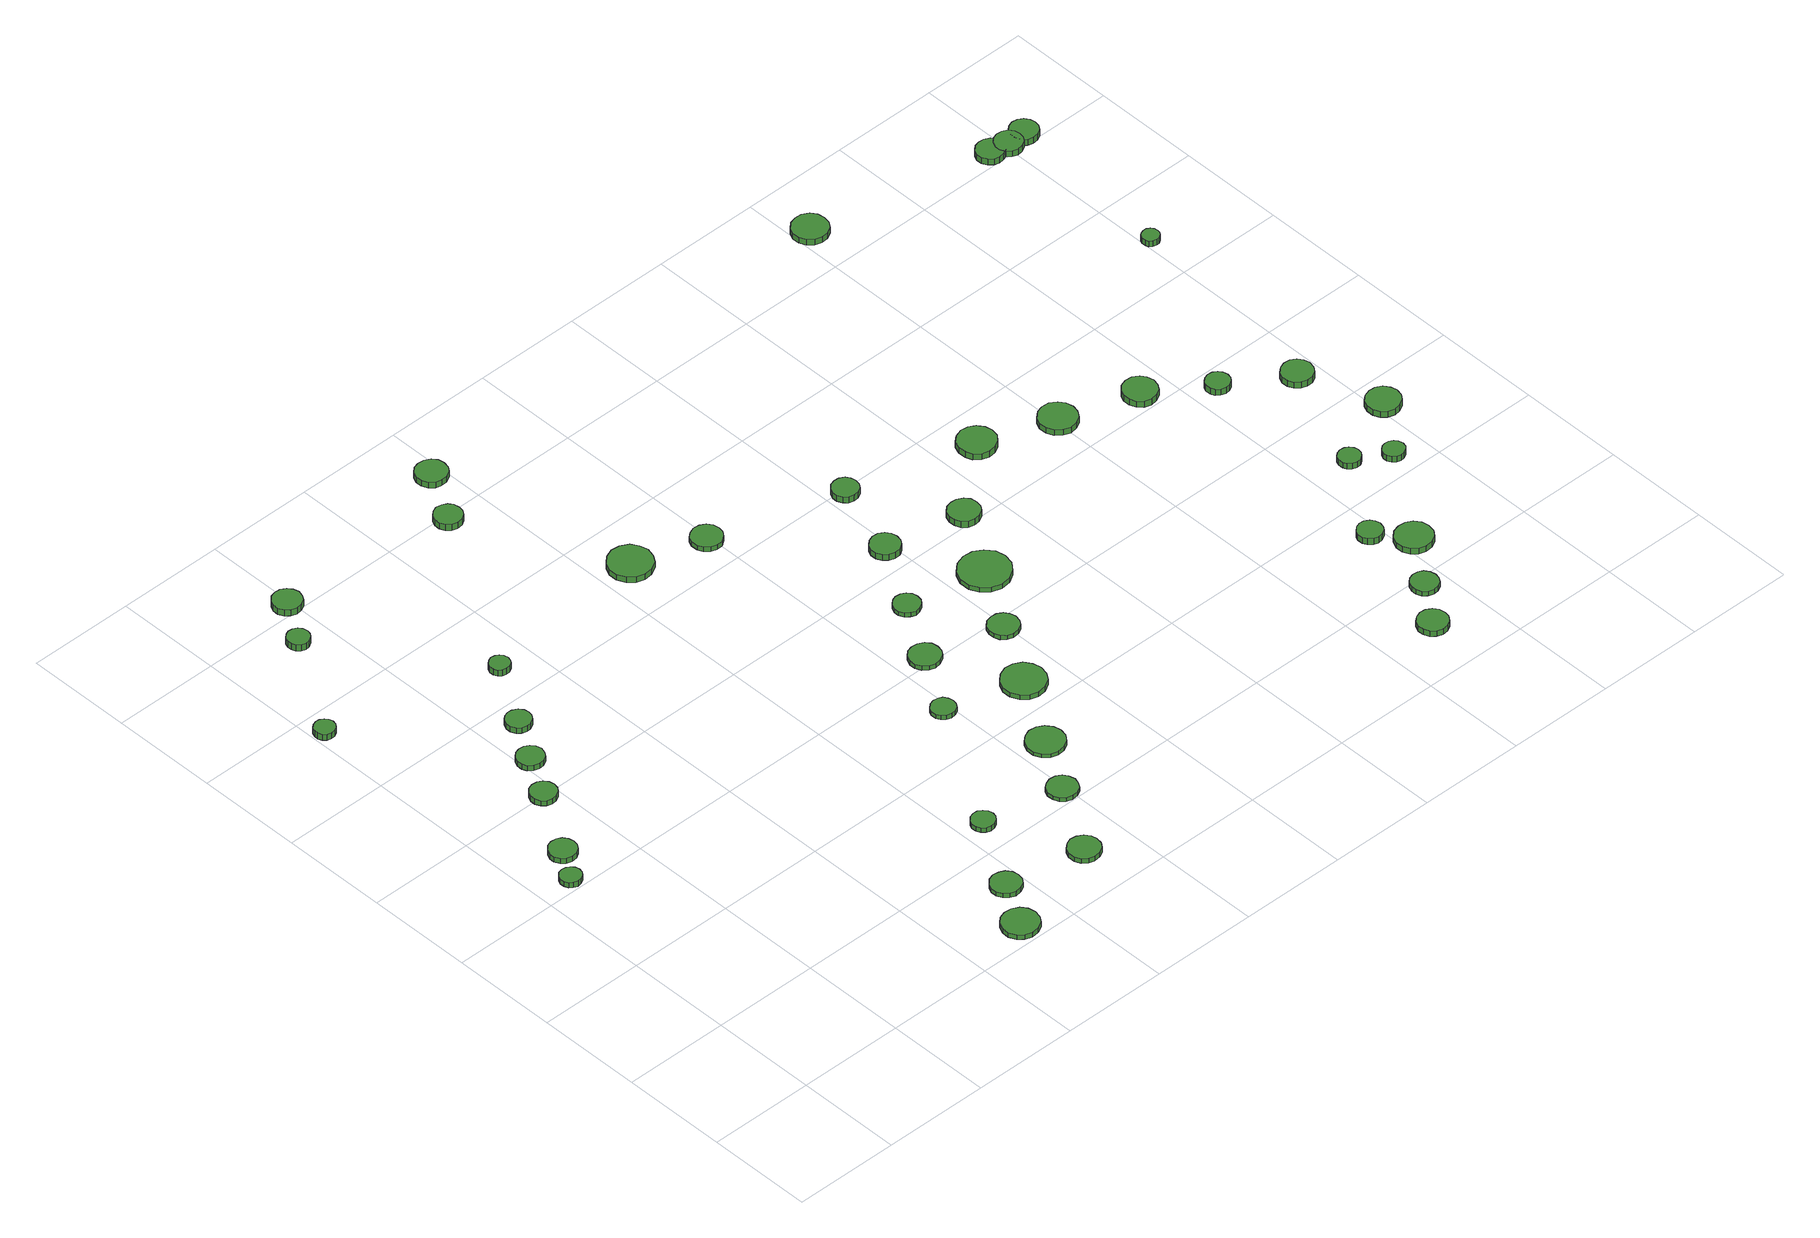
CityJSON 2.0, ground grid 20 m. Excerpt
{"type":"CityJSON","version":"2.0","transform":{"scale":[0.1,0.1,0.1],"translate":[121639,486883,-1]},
"CityObjects":{
"tree1":{"type":"SolitaryVegetationObject","attributes":{"function":"something"},"geometry":[{"type":"MultiSurface","lod":"1","boundaries":[[[0,1,2,3,4,5,6,7,8,9,10,11,12,13,14]],[[15,16,17,18,19,20,21,22,23,24,25,26,27,28,29]],[[0,29,28,1]],[[1,28,27,2]],[[2,27,26,3]],[[3,26,25,4]],[[4,25,24,5]],[[5,24,23,6]],[[6,23,22,7]],[[7,22,21,8]],[[8,21,20,9]],[[9,20,19,10]],[[10,19,18,11]],[[11,18,17,12]],[[12,17,16,13]],[[13,16,15,14]],[[14,15,29,0]]]}]},
"tree2":{"type":"SolitaryVegetationObject","attributes":{"function":"something"},"geometry":[{"type":"MultiSurface","lod":"1","boundaries":[[[30,31,32,33,34,35,36,37,38,39,40,41,42,43,44]],[[45,46,47,48,49,50,51,52,53,54,55,56,57,58,59]],[[30,59,58,31]],[[31,58,57,32]],[[32,57,56,33]],[[33,56,55,34]],[[34,55,54,35]],[[35,54,53,36]],[[36,53,52,37]],[[37,52,51,38]],[[38,51,50,39]],[[39,50,49,40]],[[40,49,48,41]],[[41,48,47,42]],[[42,47,46,43]],[[43,46,45,44]],[[44,45,59,30]]]}]},
"tree3":{"type":"SolitaryVegetationObject","attributes":{"function":"something"},"geometry":[{"type":"MultiSurface","lod":"1","boundaries":[[[60,61,62,63,64,65,66,67,68,69,70,71,72,73,74]],[[75,76,77,78,79,80,81,82,83,84,85,86,87,88,89]],[[60,89,88,61]],[[61,88,87,62]],[[62,87,86,63]],[[63,86,85,64]],[[64,85,84,65]],[[65,84,83,66]],[[66,83,82,67]],[[67,82,81,68]],[[68,81,80,69]],[[69,80,79,70]],[[70,79,78,71]],[[71,78,77,72]],[[72,77,76,73]],[[73,76,75,74]],[[74,75,89,60]]]}]},
"tree4":{"type":"SolitaryVegetationObject","attributes":{"function":"something"},"geometry":[{"type":"MultiSurface","lod":"1","boundaries":[[[90,91,92,93,94,95,96,97,98,99,100,101,102,103,104]],[[105,106,107,108,109,110,111,112,113,114,115,116,117,118,119]],[[90,119,118,91]],[[91,118,117,92]],[[92,117,116,93]],[[93,116,115,94]],[[94,115,114,95]],[[95,114,113,96]],[[96,113,112,97]],[[97,112,111,98]],[[98,111,110,99]],[[99,110,109,100]],[[100,109,108,101]],[[101,108,107,102]],[[102,107,106,103]],[[103,106,105,104]],[[104,105,119,90]]]}]},
"tree5":{"type":"SolitaryVegetationObject","attributes":{"function":"something"},"geometry":[{"type":"MultiSurface","lod":"1","boundaries":[[[120,121,122,123,124,125,126,127,128,129,130,131,132,133,134]],[[135,136,137,138,139,140,141,142,143,144,145,146,147,148,149]],[[120,149,148,121]],[[121,148,147,122]],[[122,147,146,123]],[[123,146,145,124]],[[124,145,144,125]],[[125,144,143,126]],[[126,143,142,127]],[[127,142,141,128]],[[128,141,140,129]],[[129,140,139,130]],[[130,139,138,131]],[[131,138,137,132]],[[132,137,136,133]],[[133,136,135,134]],[[134,135,149,120]]]}]},
"tree6":{"type":"SolitaryVegetationObject","attributes":{"function":"something"},"geometry":[{"type":"MultiSurface","lod":"1","boundaries":[[[150,151,152,153,154,155,156,157,158,159,160,161,162,163,164]],[[165,166,167,168,169,170,171,172,173,174,175,176,177,178,179]],[[150,179,178,151]],[[151,178,177,152]],[[152,177,176,153]],[[153,176,175,154]],[[154,175,174,155]],[[155,174,173,156]],[[156,173,172,157]],[[157,172,171,158]],[[158,171,170,159]],[[159,170,169,160]],[[160,169,168,161]],[[161,168,167,162]],[[162,167,166,163]],[[163,166,165,164]],[[164,165,179,150]]]}]},
"tree7":{"type":"SolitaryVegetationObject","attributes":{"function":"something"},"geometry":[{"type":"MultiSurface","lod":"1","boundaries":[[[180,181,182,183,184,185,186,187,188,189,190,191,192,193,194]],[[195,196,197,198,199,200,201,202,203,204,205,206,207,208,209]],[[180,209,208,181]],[[181,208,207,182]],[[182,207,206,183]],[[183,206,205,184]],[[184,205,204,185]],[[185,204,203,186]],[[186,203,202,187]],[[187,202,201,188]],[[188,201,200,189]],[[189,200,199,190]],[[190,199,198,191]],[[191,198,197,192]],[[192,197,196,193]],[[193,196,195,194]],[[194,195,209,180]]]}]},
"tree8":{"type":"SolitaryVegetationObject","attributes":{"function":"something"},"geometry":[{"type":"MultiSurface","lod":"1","boundaries":[[[210,211,212,213,214,215,216,217,218,219,220,221,222,223,224]],[[225,226,227,228,229,230,231,232,233,234,235,236,237,238,239]],[[210,239,238,211]],[[211,238,237,212]],[[212,237,236,213]],[[213,236,235,214]],[[214,235,234,215]],[[215,234,233,216]],[[216,233,232,217]],[[217,232,231,218]],[[218,231,230,219]],[[219,230,229,220]],[[220,229,228,221]],[[221,228,227,222]],[[222,227,226,223]],[[223,226,225,224]],[[224,225,239,210]]]}]},
"tree9":{"type":"SolitaryVegetationObject","attributes":{"function":"something"},"geometry":[{"type":"MultiSurface","lod":"1","boundaries":[[[240,241,242,243,244,245,246,247,248,249,250,251,252,253,254]],[[255,256,257,258,259,260,261,262,263,264,265,266,267,268,269]],[[240,269,268,241]],[[241,268,267,242]],[[242,267,266,243]],[[243,266,265,244]],[[244,265,264,245]],[[245,264,263,246]],[[246,263,262,247]],[[247,262,261,248]],[[248,261,260,249]],[[249,260,259,250]],[[250,259,258,251]],[[251,258,257,252]],[[252,257,256,253]],[[253,256,255,254]],[[254,255,269,240]]]}]},
"tree10":{"type":"SolitaryVegetationObject","attributes":{"function":"something"},"geometry":[{"type":"MultiSurface","lod":"1","boundaries":[[[270,271,272,273,274,275,276,277,278,279,280,281,282,283,284]],[[285,286,287,288,289,290,291,292,293,294,295,296,297,298,299]],[[270,299,298,271]],[[271,298,297,272]],[[272,297,296,273]],[[273,296,295,274]],[[274,295,294,275]],[[275,294,293,276]],[[276,293,292,277]],[[277,292,291,278]],[[278,291,290,279]],[[279,290,289,280]],[[280,289,288,281]],[[281,288,287,282]],[[282,287,286,283]],[[283,286,285,284]],[[284,285,299,270]]]}]},
"tree11":{"type":"SolitaryVegetationObject","attributes":{"function":"something"},"geometry":[{"type":"MultiSurface","lod":"1","boundaries":[[[300,301,302,303,304,305,306,307,308,309,310,311,312,313,314]],[[315,316,317,318,319,320,321,322,323,324,325,326,327,328,329]],[[300,329,328,301]],[[301,328,327,302]],[[302,327,326,303]],[[303,326,325,304]],[[304,325,324,305]],[[305,324,323,306]],[[306,323,322,307]],[[307,322,321,308]],[[308,321,320,309]],[[309,320,319,310]],[[310,319,318,311]],[[311,318,317,312]],[[312,317,316,313]],[[313,316,315,314]],[[314,315,329,300]]]}]},
"tree12":{"type":"SolitaryVegetationObject","attributes":{"function":"something"},"geometry":[{"type":"MultiSurface","lod":"1","boundaries":[[[330,331,332,333,334,335,336,337,338,339,340,341,342,343,344]],[[345,346,347,348,349,350,351,352,353,354,355,356,357,358,359]],[[330,359,358,331]],[[331,358,357,332]],[[332,357,356,333]],[[333,356,355,334]],[[334,355,354,335]],[[335,354,353,336]],[[336,353,352,337]],[[337,352,351,338]],[[338,351,350,339]],[[339,350,349,340]],[[340,349,348,341]],[[341,348,347,342]],[[342,347,346,343]],[[343,346,345,344]],[[344,345,359,330]]]}]},
"tree13":{"type":"SolitaryVegetationObject","attributes":{"function":"something"},"geometry":[{"type":"MultiSurface","lod":"1","boundaries":[[[360,361,362,363,364,365,366,367,368,369,370,371,372,373,374]],[[375,376,377,378,379,380,381,382,383,384,385,386,387,388,389]],[[360,389,388,361]],[[361,388,387,362]],[[362,387,386,363]],[[363,386,385,364]],[[364,385,384,365]],[[365,384,383,366]],[[366,383,382,367]],[[367,382,381,368]],[[368,381,380,369]],[[369,380,379,370]],[[370,379,378,371]],[[371,378,377,372]],[[372,377,376,373]],[[373,376,375,374]],[[374,375,389,360]]]}]},
"tree14":{"type":"SolitaryVegetationObject","attributes":{"function":"something"},"geometry":[{"type":"MultiSurface","lod":"1","boundaries":[[[390,391,392,393,394,395,396,397,398,399,400,401,402,403,404]],[[405,406,407,408,409,410,411,412,413,414,415,416,417,418,419]],[[390,419,418,391]],[[391,418,417,392]],[[392,417,416,393]],[[393,416,415,394]],[[394,415,414,395]],[[395,414,413,396]],[[396,413,412,397]],[[397,412,411,398]],[[398,411,410,399]],[[399,410,409,400]],[[400,409,408,401]],[[401,408,407,402]],[[402,407,406,403]],[[403,406,405,404]],[[404,405,419,390]]]}]},
"tree15":{"type":"SolitaryVegetationObject","attributes":{"function":"something"},"geometry":[{"type":"MultiSurface","lod":"1","boundaries":[[[420,421,422,423,424,425,426,427,428,429,430,431,432,433,434]],[[435,436,437,438,439,440,441,442,443,444,445,446,447,448,449]],[[420,449,448,421]],[[421,448,447,422]],[[422,447,446,423]],[[423,446,445,424]],[[424,445,444,425]],[[425,444,443,426]],[[426,443,442,427]],[[427,442,441,428]],[[428,441,440,429]],[[429,440,439,430]],[[430,439,438,431]],[[431,438,437,432]],[[432,437,436,433]],[[433,436,435,434]],[[434,435,449,420]]]}]},
"tree16":{"type":"SolitaryVegetationObject","attributes":{"function":"something"},"geometry":[{"type":"MultiSurface","lod":"1","boundaries":[[[450,451,452,453,454,455,456,457,458,459,460,461,462,463,464]],[[465,466,467,468,469,470,471,472,473,474,475,476,477,478,479]],[[450,479,478,451]],[[451,478,477,452]],[[452,477,476,453]],[[453,476,475,454]],[[454,475,474,455]],[[455,474,473,456]],[[456,473,472,457]],[[457,472,471,458]],[[458,471,470,459]],[[459,470,469,460]],[[460,469,468,461]],[[461,468,467,462]],[[462,467,466,463]],[[463,466,465,464]],[[464,465,479,450]]]}]},
"tree17":{"type":"SolitaryVegetationObject","attributes":{"function":"something"},"geometry":[{"type":"MultiSurface","lod":"1","boundaries":[[[480,481,482,483,484,485,486,487,488,489,490,491,492,493,494]],[[495,496,497,498,499,500,501,502,503,504,505,506,507,508,509]],[[480,509,508,481]],[[481,508,507,482]],[[482,507,506,483]],[[483,506,505,484]],[[484,505,504,485]],[[485,504,503,486]],[[486,503,502,487]],[[487,502,501,488]],[[488,501,500,489]],[[489,500,499,490]],[[490,499,498,491]],[[491,498,497,492]],[[492,497,496,493]],[[493,496,495,494]],[[494,495,509,480]]]}]},
"tree18":{"type":"SolitaryVegetationObject","attributes":{"function":"something"},"geometry":[{"type":"MultiSurface","lod":"1","boundaries":[[[510,511,512,513,514,515,516,517,518,519,520,521,522,523,524]],[[525,526,527,528,529,530,531,532,533,534,535,536,537,538,539]],[[510,539,538,511]],[[511,538,537,512]],[[512,537,536,513]],[[513,536,535,514]],[[514,535,534,515]],[[515,534,533,516]],[[516,533,532,517]],[[517,532,531,518]],[[518,531,530,519]],[[519,530,529,520]],[[520,529,528,521]],[[521,528,527,522]],[[522,527,526,523]],[[523,526,525,524]],[[524,525,539,510]]]}]},
"tree19":{"type":"SolitaryVegetationObject","attributes":{"function":"something"},"geometry":[{"type":"MultiSurface","lod":"1","boundaries":[[[540,541,542,543,544,545,546,547,548,549,550,551,552,553,554]],[[555,556,557,558,559,560,561,562,563,564,565,566,567,568,569]],[[540,569,568,541]],[[541,568,567,542]],[[542,567,566,543]],[[543,566,565,544]],[[544,565,564,545]],[[545,564,563,546]],[[546,563,562,547]],[[547,562,561,548]],[[548,561,560,549]],[[549,560,559,550]],[[550,559,558,551]],[[551,558,557,552]],[[552,557,556,553]],[[553,556,555,554]],[[554,555,569,540]]]}]},
"tree20":{"type":"SolitaryVegetationObject","attributes":{"function":"something"},"geometry":[{"type":"MultiSurface","lod":"1","boundaries":[[[570,571,572,573,574,575,576,577,578,579,580,581,582,583,584]],[[585,586,587,588,589,590,591,592,593,594,595,596,597,598,599]],[[570,599,598,571]],[[571,598,597,572]],[[572,597,596,573]],[[573,596,595,574]],[[574,595,594,575]],[[575,594,593,576]],[[576,593,592,577]],[[577,592,591,578]],[[578,591,590,579]],[[579,590,589,580]],[[580,589,588,581]],[[581,588,587,582]],[[582,587,586,583]],[[583,586,585,584]],[[584,585,599,570]]]}]},
"tree21":{"type":"SolitaryVegetationObject","attributes":{"function":"something"},"geometry":[{"type":"MultiSurface","lod":"1","boundaries":[[[600,601,602,603,604,605,606,607,608,609,610,611,612,613,614]],[[615,616,617,618,619,620,621,622,623,624,625,626,627,628,629]],[[600,629,628,601]],[[601,628,627,602]],[[602,627,626,603]],[[603,626,625,604]],[[604,625,624,605]],[[605,624,623,606]],[[606,623,622,607]],[[607,622,621,608]],[[608,621,620,609]],[[609,620,619,610]],[[610,619,618,611]],[[611,618,617,612]],[[612,617,616,613]],[[613,616,615,614]],[[614,615,629,600]]]}]},
"tree22":{"type":"SolitaryVegetationObject","attributes":{"function":"something"},"geometry":[{"type":"MultiSurface","lod":"1","boundaries":[[[630,631,632,633,634,635,636,637,638,639,640,641,642,643,644]],[[645,646,647,648,649,650,651,652,653,654,655,656,657,658,659]],[[630,659,658,631]],[[631,658,657,632]],[[632,657,656,633]],[[633,656,655,634]],[[634,655,654,635]],[[635,654,653,636]],[[636,653,652,637]],[[637,652,651,638]],[[638,651,650,639]],[[639,650,649,640]],[[640,649,648,641]],[[641,648,647,642]],[[642,647,646,643]],[[643,646,645,644]],[[644,645,659,630]]]}]},
"tree23":{"type":"SolitaryVegetationObject","attributes":{"function":"something"},"geometry":[{"type":"MultiSurface","lod":"1","boundaries":[[[660,661,662,663,664,665,666,667,668,669,670,671,672,673,674]],[[675,676,677,678,679,680,681,682,683,684,685,686,687,688,689]],[[660,689,688,661]],[[661,688,687,662]],[[662,687,686,663]],[[663,686,685,664]],[[664,685,684,665]],[[665,684,683,666]],[[666,683,682,667]],[[667,682,681,668]],[[668,681,680,669]],[[669,680,679,670]],[[670,679,678,671]],[[671,678,677,672]],[[672,677,676,673]],[[673,676,675,674]],[[674,675,689,660]]]}]},
"tree24":{"type":"SolitaryVegetationObject","attributes":{"function":"something"},"geometry":[{"type":"MultiSurface","lod":"1","boundaries":[[[690,691,692,693,694,695,696,697,698,699,700,701,702,703,704]],[[705,706,707,708,709,710,711,712,713,714,715,716,717,718,719]],[[690,719,718,691]],[[691,718,717,692]],[[692,717,716,693]],[[693,716,715,694]],[[694,715,714,695]],[[695,714,713,696]],[[696,713,712,697]],[[697,712,711,698]],[[698,711,710,699]],[[699,710,709,700]],[[700,709,708,701]],[[701,708,707,702]],[[702,707,706,703]],[[703,706,705,704]],[[704,705,719,690]]]}]},
"tree25":{"type":"SolitaryVegetationObject","attributes":{"function":"something"},"geometry":[{"type":"MultiSurface","lod":"1","boundaries":[[[720,721,722,723,724,725,726,727,728,729,730,731,732,733,734]],[[735,736,737,738,739,740,741,742,743,744,745,746,747,748,749]],[[720,749,748,721]],[[721,748,747,722]],[[722,747,746,723]],[[723,746,745,724]],[[724,745,744,725]],[[725,744,743,726]],[[726,743,742,727]],[[727,742,741,728]],[[728,741,740,729]],[[729,740,739,730]],[[730,739,738,731]],[[731,738,737,732]],[[732,737,736,733]],[[733,736,735,734]],[[734,735,749,720]]]}]},
"tree26":{"type":"SolitaryVegetationObject","attributes":{"function":"something"},"geometry":[{"type":"MultiSurface","lod":"1","boundaries":[[[750,751,752,753,754,755,756,757,758,759,760,761,762,763,764]],[[765,766,767,768,769,770,771,772,773,774,775,776,777,778,779]],[[750,779,778,751]],[[751,778,777,752]],[[752,777,776,753]],[[753,776,775,754]],[[754,775,774,755]],[[755,774,773,756]],[[756,773,772,757]],[[757,772,771,758]],[[758,771,770,759]],[[759,770,769,760]],[[760,769,768,761]],[[761,768,767,762]],[[762,767,766,763]],[[763,766,765,764]],[[764,765,779,750]]]}]},
"tree27":{"type":"SolitaryVegetationObject","attributes":{"function":"something"},"geometry":[{"type":"MultiSurface","lod":"1","boundaries":[[[780,781,782,783,784,785,786,787,788,789,790,791,792,793,794]],[[795,796,797,798,799,800,801,802,803,804,805,806,807,808,809]],[[780,809,808,781]],[[781,808,807,782]],[[782,807,806,783]],[[783,806,805,784]],[[784,805,804,785]],[[785,804,803,786]],[[786,803,802,787]],[[787,802,801,788]],[[788,801,800,789]],[[789,800,799,790]],[[790,799,798,791]],[[791,798,797,792]],[[792,797,796,793]],[[793,796,795,794]],[[794,795,809,780]]]}]},
"tree28":{"type":"SolitaryVegetationObject","attributes":{"function":"something"},"geometry":[{"type":"MultiSurface","lod":"1","boundaries":[[[810,811,812,813,814,815,816,817,818,819,820,821,822,823,824]],[[825,826,827,828,829,830,831,832,833,834,835,836,837,838,839]],[[810,839,838,811]],[[811,838,837,812]],[[812,837,836,813]],[[813,836,835,814]],[[814,835,834,815]],[[815,834,833,816]],[[816,833,832,817]],[[817,832,831,818]],[[818,831,830,819]],[[819,830,829,820]],[[820,829,828,821]],[[821,828,827,822]],[[822,827,826,823]],[[823,826,825,824]],[[824,825,839,810]]]}]},
"tree29":{"type":"SolitaryVegetationObject","attributes":{"function":"something"},"geometry":[{"type":"MultiSurface","lod":"1","boundaries":[[[840,841,842,843,844,845,846,847,848,849,850,851,852,853,854]],[[855,856,857,858,859,860,861,862,863,864,865,866,867,868,869]],[[840,869,868,841]],[[841,868,867,842]],[[842,867,866,843]],[[843,866,865,844]],[[844,865,864,845]],[[845,864,863,846]],[[846,863,862,847]],[[847,862,861,848]],[[848,861,860,849]],[[849,860,859,850]],[[850,859,858,851]],[[851,858,857,852]],[[852,857,856,853]],[[853,856,855,854]],[[854,855,869,840]]]}]},
"tree30":{"type":"SolitaryVegetationObject","attributes":{"function":"something"},"geometry":[{"type":"MultiSurface","lod":"1","boundaries":[[[870,871,872,873,874,875,876,877,878,879,880,881,882,883,884]],[[885,886,887,888,889,890,891,892,893,894,895,896,897,898,899]],[[870,899,898,871]],[[871,898,897,872]],[[872,897,896,873]],[[873,896,895,874]],[[874,895,894,875]],[[875,894,893,876]],[[876,893,892,877]],[[877,892,891,878]],[[878,891,890,879]],[[879,890,889,880]],[[880,889,888,881]],[[881,888,887,882]],[[882,887,886,883]],[[883,886,885,884]],[[884,885,899,870]]]}]},
"tree31":{"type":"SolitaryVegetationObject","attributes":{"function":"something"},"geometry":[{"type":"MultiSurface","lod":"1","boundaries":[[[900,901,902,903,904,905,906,907,908,909,910,911,912,913,914]],[[915,916,917,918,919,920,921,922,923,924,925,926,927,928,929]],[[900,929,928,901]],[[901,928,927,902]],[[902,927,926,903]],[[903,926,925,904]],[[904,925,924,905]],[[905,924,923,906]],[[906,923,922,907]],[[907,922,921,908]],[[908,921,920,909]],[[909,920,919,910]],[[910,919,918,911]],[[911,918,917,912]],[[912,917,916,913]],[[913,916,915,914]],[[914,915,929,900]]]}]},
"tree32":{"type":"SolitaryVegetationObject","attributes":{"function":"something"},"geometry":[{"type":"MultiSurface","lod":"1","boundaries":[[[930,931,932,933,934,935,936,937,938,939,940,941,942,943,944]],[[945,946,947,948,949,950,951,952,953,954,955,956,957,958,959]],[[930,959,958,931]],[[931,958,957,932]],[[932,957,956,933]],[[933,956,955,934]],[[934,955,954,935]],[[935,954,953,936]],[[936,953,952,937]],[[937,952,951,938]],[[938,951,950,939]],[[939,950,949,940]],[[940,949,948,941]],[[941,948,947,942]],[[942,947,946,943]],[[943,946,945,944]],[[944,945,959,930]]]}]},
"tree33":{"type":"SolitaryVegetationObject","attributes":{"function":"something"},"geometry":[{"type":"MultiSurface","lod":"1","boundaries":[[[960,961,962,963,964,965,966,967,968,969,970,971,972,973,974]],[[975,976,977,978,979,980,981,982,983,984,985,986,987,988,989]],[[960,989,988,961]],[[961,988,987,962]],[[962,987,986,963]],[[963,986,985,964]],[[964,985,984,965]],[[965,984,983,966]],[[966,983,982,967]],[[967,982,981,968]],[[968,981,980,969]],[[969,980,979,970]],[[970,979,978,971]],[[971,978,977,972]],[[972,977,976,973]],[[973,976,975,974]],[[974,975,989,960]]]}]},
"tree34":{"type":"SolitaryVegetationObject","attributes":{"function":"something"},"geometry":[{"type":"MultiSurface","lod":"1","boundaries":[[[990,991,992,993,994,995,996,997,998,999,1000,1001,1002,1003,1004]],[[1005,1006,1007,1008,1009,1010,1011,1012,1013,1014,1015,1016,1017,1018,1019]],[[990,1019,1018,991]],[[991,1018,1017,992]],[[992,1017,1016,993]],[[993,1016,1015,994]],[[994,1015,1014,995]],[[995,1014,1013,996]],[[996,1013,1012,997]],[[997,1012,1011,998]],[[998,1011,1010,999]],[[999,1010,1009,1000]],[[1000,1009,1008,1001]],[[1001,1008,1007,1002]],[[1002,1007,1006,1003]],[[1003,1006,1005,1004]],[[1004,1005,1019,990]]]}]},
"tree35":{"type":"SolitaryVegetationObject","attributes":{"function":"something"},"geometry":[{"type":"MultiSurface","lod":"1","boundaries":[[[1020,1021,1022,1023,1024,1025,1026,1027,1028,1029,1030,1031,1032,1033,1034]],[[1035,1036,1037,1038,1039,1040,1041,1042,1043,1044,1045,1046,1047,1048,1049]],[[1020,1049,1048,1021]],[[1021,1048,1047,1022]],[[1022,1047,1046,1023]],[[1023,1046,1045,1024]],[[1024,1045,1044,1025]],[[1025,1044,1043,1026]],[[1026,1043,1042,1027]],[[1027,1042,1041,1028]],[[1028,1041,1040,1029]],[[1029,1040,1039,1030]],[[1030,1039,1038,1031]],[[1031,1038,1037,1032]],[[1032,1037,1036,1033]],[[1033,1036,1035,1034]],[[1034,1035,1049,1020]]]}]},
"tree36":{"type":"SolitaryVegetationObject","attributes":{"function":"something"},"geometry":[{"type":"MultiSurface","lod":"1","boundaries":[[[1050,1051,1052,1053,1054,1055,1056,1057,1058,1059,1060,1061,1062,1063,1064]],[[1065,1066,1067,1068,1069,1070,1071,1072,1073,1074,1075,1076,1077,1078,1079]],[[1050,1079,1078,1051]],[[1051,1078,1077,1052]],[[1052,1077,1076,1053]],[[1053,1076,1075,1054]],[[1054,1075,1074,1055]],[[1055,1074,1073,1056]],[[1056,1073,1072,1057]],[[1057,1072,1071,1058]],[[1058,1071,1070,1059]],[[1059,1070,1069,1060]],[[1060,1069,1068,1061]],[[1061,1068,1067,1062]],[[1062,1067,1066,1063]],[[1063,1066,1065,1064]],[[1064,1065,1079,1050]]]}]},
"tree37":{"type":"SolitaryVegetationObject","attributes":{"function":"something"},"geometry":[{"type":"MultiSurface","lod":"1","boundaries":[[[1080,1081,1082,1083,1084,1085,1086,1087,1088,1089,1090,1091,1092,1093,1094]],[[1095,1096,1097,1098,1099,1100,1101,1102,1103,1104,1105,1106,1107,1108,1109]],[[1080,1109,1108,1081]],[[1081,1108,1107,1082]],[[1082,1107,1106,1083]],[[1083,1106,1105,1084]],[[1084,1105,1104,1085]],[[1085,1104,1103,1086]],[[1086,1103,1102,1087]],[[1087,1102,1101,1088]],[[1088,1101,1100,1089]],[[1089,1100,1099,1090]],[[1090,1099,1098,1091]],[[1091,1098,1097,1092]],[[1092,1097,1096,1093]],[[1093,1096,1095,1094]],[[1094,1095,1109,1080]]]}]},
"tree38":{"type":"SolitaryVegetationObject","attributes":{"function":"something"},"geometry":[{"type":"MultiSurface","lod":"1","boundaries":[[[1110,1111,1112,1113,1114,1115,1116,1117,1118,1119,1120,1121,1122,1123,1124]],[[1125,1126,1127,1128,1129,1130,1131,1132,1133,1134,1135,1136,1137,1138,1139]],[[1110,1139,1138,1111]],[[1111,1138,1137,1112]],[[1112,1137,1136,1113]],[[1113,1136,1135,1114]],[[1114,1135,1134,1115]],[[1115,1134,1133,1116]],[[1116,1133,1132,1117]],[[1117,1132,1131,1118]],[[1118,1131,1130,1119]],[[1119,1130,1129,1120]],[[1120,1129,1128,1121]],[[1121,1128,1127,1122]],[[1122,1127,1126,1123]],[[1123,1126,1125,1124]],[[1124,1125,1139,1110]]]}]},
"tree39":{"type":"SolitaryVegetationObject","attributes":{"function":"something"},"geometry":[{"type":"MultiSurface","lod":"1","boundaries":[[[1140,1141,1142,1143,1144,1145,1146,1147,1148,1149,1150,1151,1152,1153,1154]],[[1155,1156,1157,1158,1159,1160,1161,1162,1163,1164,1165,1166,1167,1168,1169]],[[1140,1169,1168,1141]],[[1141,1168,1167,1142]],[[1142,1167,1166,1143]],[[1143,1166,1165,1144]],[[1144,1165,1164,1145]],[[1145,1164,1163,1146]],[[1146,1163,1162,1147]],[[1147,1162,1161,1148]],[[1148,1161,1160,1149]],[[1149,1160,1159,1150]],[[1150,1159,1158,1151]],[[1151,1158,1157,1152]],[[1152,1157,1156,1153]],[[1153,1156,1155,1154]],[[1154,1155,1169,1140]]]}]},
"tree40":{"type":"SolitaryVegetationObject","attributes":{"function":"something"},"geometry":[{"type":"MultiSurface","lod":"1","boundaries":[[[1170,1171,1172,1173,1174,1175,1176,1177,1178,1179,1180,1181,1182,1183,1184]],[[1185,1186,1187,1188,1189,1190,1191,1192,1193,1194,1195,1196,1197,1198,1199]],[[1170,1199,1198,1171]],[[1171,1198,1197,1172]],[[1172,1197,1196,1173]],[[1173,1196,1195,1174]],[[1174,1195,1194,1175]],[[1175,1194,1193,1176]],[[1176,1193,1192,1177]],[[1177,1192,1191,1178]],[[1178,1191,1190,1179]],[[1179,1190,1189,1180]],[[1180,1189,1188,1181]],[[1181,1188,1187,1182]],[[1182,1187,1186,1183]],[[1183,1186,1185,1184]],[[1184,1185,1199,1170]]]}]},
"tree41":{"type":"SolitaryVegetationObject","attributes":{"function":"something"},"geometry":[{"type":"MultiSurface","lod":"1","boundaries":[[[1200,1201,1202,1203,1204,1205,1206,1207,1208,1209,1210,1211,1212,1213,1214]],[[1215,1216,1217,1218,1219,1220,1221,1222,1223,1224,1225,1226,1227,1228,1229]],[[1200,1229,1228,1201]],[[1201,1228,1227,1202]],[[1202,1227,1226,1203]],[[1203,1226,1225,1204]],[[1204,1225,1224,1205]],[[1205,1224,1223,1206]],[[1206,1223,1222,1207]],[[1207,1222,1221,1208]],[[1208,1221,1220,1209]],[[1209,1220,1219,1210]],[[1210,1219,1218,1211]],[[1211,1218,1217,1212]],[[1212,1217,1216,1213]],[[1213,1216,1215,1214]],[[1214,1215,1229,1200]]]}]},
"tree42":{"type":"SolitaryVegetationObject","attributes":{"function":"something"},"geometry":[{"type":"MultiSurface","lod":"1","boundaries":[[[1230,1231,1232,1233,1234,1235,1236,1237,1238,1239,1240,1241,1242,1243,1244]],[[1245,1246,1247,1248,1249,1250,1251,1252,1253,1254,1255,1256,1257,1258,1259]],[[1230,1259,1258,1231]],[[1231,1258,1257,1232]],[[1232,1257,1256,1233]],[[1233,1256,1255,1234]],[[1234,1255,1254,1235]],[[1235,1254,1253,1236]],[[1236,1253,1252,1237]],[[1237,1252,1251,1238]],[[1238,1251,1250,1239]],[[1239,1250,1249,1240]],[[1240,1249,1248,1241]],[[1241,1248,1247,1242]],[[1242,1247,1246,1243]],[[1243,1246,1245,1244]],[[1244,1245,1259,1230]]]}]},
"tree43":{"type":"SolitaryVegetationObject","attributes":{"function":"something"},"geometry":[{"type":"MultiSurface","lod":"1","boundaries":[[[1260,1261,1262,1263,1264,1265,1266,1267,1268,1269,1270,1271,1272,1273,1274]],[[1275,1276,1277,1278,1279,1280,1281,1282,1283,1284,1285,1286,1287,1288,1289]],[[1260,1289,1288,1261]],[[1261,1288,1287,1262]],[[1262,1287,1286,1263]],[[1263,1286,1285,1264]],[[1264,1285,1284,1265]],[[1265,1284,1283,1266]],[[1266,1283,1282,1267]],[[1267,1282,1281,1268]],[[1268,1281,1280,1269]],[[1269,1280,1279,1270]],[[1270,1279,1278,1271]],[[1271,1278,1277,1272]],[[1272,1277,1276,1273]],[[1273,1276,1275,1274]],[[1274,1275,1289,1260]]]}]},
"tree44":{"type":"SolitaryVegetationObject","attributes":{"function":"something"},"geometry":[{"type":"MultiSurface","lod":"1","boundaries":[[[1290,1291,1292,1293,1294,1295,1296,1297,1298,1299,1300,1301,1302,1303,1304]],[[1305,1306,1307,1308,1309,1310,1311,1312,1313,1314,1315,1316,1317,1318,1319]],[[1290,1319,1318,1291]],[[1291,1318,1317,1292]],[[1292,1317,1316,1293]],[[1293,1316,1315,1294]],[[1294,1315,1314,1295]],[[1295,1314,1313,1296]],[[1296,1313,1312,1297]],[[1297,1312,1311,1298]],[[1298,1311,1310,1299]],[[1299,1310,1309,1300]],[[1300,1309,1308,1301]],[[1301,1308,1307,1302]],[[1302,1307,1306,1303]],[[1303,1306,1305,1304]],[[1304,1305,1319,1290]]]}]},
"tree45":{"type":"SolitaryVegetationObject","attributes":{"function":"something"},"geometry":[{"type":"MultiSurface","lod":"1","boundaries":[[[1320,1321,1322,1323,1324,1325,1326,1327,1328,1329,1330,1331,1332,1333,1334]],[[1335,1336,1337,1338,1339,1340,1341,1342,1343,1344,1345,1346,1347,1348,1349]],[[1320,1349,1348,1321]],[[1321,1348,1347,1322]],[[1322,1347,1346,1323]],[[1323,1346,1345,1324]],[[1324,1345,1344,1325]],[[1325,1344,1343,1326]],[[1326,1343,1342,1327]],[[1327,1342,1341,1328]],[[1328,1341,1340,1329]],[[1329,1340,1339,1330]],[[1330,1339,1338,1331]],[[1331,1338,1337,1332]],[[1332,1337,1336,1333]],[[1333,1336,1335,1334]],[[1334,1335,1349,1320]]]}]}
},
"vertices":[
[86,623,17],[84,631,17],[79,637,17],[72,641,17],[64,642,17],[56,640,17],[50,634,17],[47,627,17],[47,619,17],[50,611,17],[56,606,17],[64,603,17],[72,604,17],[79,608,17],[84,615,17],[84,615,6],[79,608,6],[72,604,6],[64,603,6],[56,606,6],[50,611,6],[47,619,6],[47,627,6],[50,634,6],[56,640,6],[64,642,6],[72,641,6],[79,637,6],[84,631,6],[86,623,6],
[126,678,17],[124,688,17],[118,697,17],[109,702,17],[98,703,17],[88,700,17],[81,693,17],[76,683,17],[76,673,17],[81,663,17],[88,656,17],[98,653,17],[109,654,17],[118,659,17],[124,668,17],[124,668,6],[118,659,6],[109,654,6],[98,653,6],[88,656,6],[81,663,6],[76,673,6],[76,683,6],[81,693,6],[88,700,6],[98,703,6],[109,702,6],[118,697,6],[124,688,6],[126,678,6],
[42,1156,19],[40,1164,19],[35,1170,19],[28,1174,19],[21,1175,19],[13,1172,19],[7,1167,19],[4,1160,19],[4,1152,19],[7,1145,19],[13,1139,19],[21,1137,19],[28,1138,19],[35,1142,19],[40,1148,19],[40,1148,6],[35,1142,6],[28,1138,6],[21,1137,6],[13,1139,6],[7,1145,6],[4,1152,6],[4,1160,6],[7,1167,6],[13,1172,6],[21,1175,6],[28,1174,6],[35,1170,6],[40,1164,6],[42,1156,6],
[198,800,17],[196,810,17],[190,818,17],[181,823,17],[171,824,17],[161,821,17],[154,814,17],[150,805,17],[150,795,17],[154,786,17],[161,779,17],[171,776,17],[181,777,17],[190,782,17],[196,790,17],[196,790,6],[190,782,6],[181,777,6],[171,776,6],[161,779,6],[154,786,6],[150,795,6],[150,805,6],[154,814,6],[161,821,6],[171,824,6],[181,823,6],[190,818,6],[196,810,6],[198,800,6],
[243,876,17],[240,887,17],[234,895,17],[225,900,17],[215,901,17],[205,898,17],[197,891,17],[193,882,17],[193,871,17],[197,862,17],[205,855,17],[215,852,17],[225,853,17],[234,858,17],[240,866,17],[240,866,6],[234,858,6],[225,853,6],[215,852,6],[205,855,6],[197,862,6],[193,871,6],[193,882,6],[197,891,6],[205,898,6],[215,901,6],[225,900,6],[234,895,6],[240,887,6],[243,876,6],
[551,39,16],[548,53,16],[540,64,16],[527,71,16],[513,72,16],[500,68,16],[490,59,16],[484,46,16],[484,32,16],[490,19,16],[500,10,16],[513,5,16],[527,7,16],[540,14,16],[548,25,16],[548,25,6],[540,14,6],[527,7,6],[513,5,6],[500,10,6],[490,19,6],[484,32,6],[484,46,6],[490,59,6],[500,68,6],[513,72,6],[527,71,6],[540,64,6],[548,53,6],[551,39,6],
[162,1342,20],[160,1351,20],[155,1358,20],[147,1362,20],[139,1363,20],[131,1360,20],[124,1354,20],[121,1346,20],[121,1338,20],[124,1330,20],[131,1324,20],[139,1321,20],[147,1322,20],[155,1327,20],[160,1334,20],[160,1334,7],[155,1327,7],[147,1322,7],[139,1321,7],[131,1324,7],[124,1330,7],[121,1338,7],[121,1346,7],[124,1354,7],[131,1360,7],[139,1363,7],[147,1362,7],[155,1358,7],[160,1351,7],[162,1342,7],
[288,954,18],[286,963,18],[280,971,18],[271,976,18],[262,977,18],[253,974,18],[246,968,18],[242,959,18],[242,949,18],[246,940,18],[253,934,18],[262,931,18],[271,932,18],[280,937,18],[286,945,18],[286,945,6],[280,937,6],[271,932,6],[262,931,6],[253,934,6],[246,940,6],[242,949,6],[242,959,6],[246,968,6],[253,974,6],[262,977,6],[271,976,6],[280,971,6],[286,963,6],[288,954,6],
[593,123,16],[591,134,16],[584,144,16],[574,149,16],[562,151,16],[551,147,16],[543,139,16],[538,129,16],[538,117,16],[543,107,16],[551,99,16],[562,95,16],[574,97,16],[584,102,16],[591,112,16],[591,112,7],[584,102,7],[574,97,7],[562,95,7],[551,99,7],[543,107,7],[538,117,7],[538,129,7],[543,139,7],[551,147,7],[562,151,7],[574,149,7],[584,144,7],[591,134,7],[593,123,7],
[218,1421,19],[215,1432,19],[209,1440,19],[199,1446,19],[188,1447,19],[178,1444,19],[170,1436,19],[165,1426,19],[165,1415,19],[170,1405,19],[178,1398,19],[188,1394,19],[199,1396,19],[209,1401,19],[215,1410,19],[215,1410,6],[209,1401,6],[199,1396,6],[188,1394,6],[178,1398,6],[170,1405,6],[165,1415,6],[165,1426,6],[170,1436,6],[178,1444,6],[188,1447,6],[199,1446,6],[209,1440,6],[215,1432,6],[218,1421,6],
[350,1068,24],[348,1076,24],[344,1082,24],[337,1086,24],[329,1087,24],[322,1084,24],[316,1079,24],[313,1072,24],[313,1064,24],[316,1057,24],[322,1052,24],[329,1050,24],[337,1051,24],[344,1054,24],[348,1061,24],[348,1061,11],[344,1054,11],[337,1051,11],[329,1050,11],[322,1052,11],[316,1057,11],[313,1064,11],[313,1072,11],[316,1079,11],[322,1084,11],[329,1087,11],[337,1086,11],[344,1082,11],[348,1076,11],[350,1068,11],
[665,258,17],[663,267,17],[657,274,17],[650,279,17],[641,280,17],[632,277,17],[626,271,17],[622,263,17],[622,254,17],[626,246,17],[632,240,17],[641,237,17],[650,238,17],[657,242,17],[663,250,17],[663,250,7],[657,242,7],[650,238,7],[641,237,7],[632,240,7],[626,246,7],[622,254,7],[622,263,7],[626,271,7],[632,277,7],[641,280,7],[650,279,7],[657,274,7],[663,267,7],[665,258,7],
[745,98,16],[743,109,16],[736,119,16],[725,125,16],[713,127,16],[702,123,16],[693,115,16],[688,104,16],[688,91,16],[693,80,16],[702,72,16],[713,69,16],[725,70,16],[736,76,16],[743,86,16],[743,86,6],[736,76,6],[725,70,6],[713,69,6],[702,72,6],[693,80,6],[688,91,6],[688,104,6],[693,115,6],[702,123,6],[713,127,6],[725,125,6],[736,119,6],[743,109,6],[745,98,6],
[820,228,15],[817,240,15],[811,249,15],[801,255,15],[789,256,15],[778,252,15],[769,245,15],[765,234,15],[765,223,15],[769,212,15],[778,204,15],[789,201,15],[801,202,15],[811,208,15],[817,217,15],[817,217,7],[811,208,7],[801,202,7],[789,201,7],[778,204,7],[769,212,7],[765,223,7],[765,234,7],[769,245,7],[778,252,7],[789,256,7],[801,255,7],[811,249,7],[817,240,7],[820,228,7],
[807,501,16],[805,510,16],[800,518,16],[792,522,16],[783,523,16],[774,520,16],[767,514,16],[763,506,16],[763,496,16],[767,488,16],[774,482,16],[783,479,16],[792,480,16],[800,484,16],[805,492,16],[805,492,7],[800,484,7],[792,480,7],[783,479,7],[774,482,7],[767,488,7],[763,496,7],[763,506,7],[767,514,7],[774,520,7],[783,523,7],[792,522,7],[800,518,7],[805,510,7],[807,501,7],
[545,1387,22],[543,1398,22],[537,1406,22],[528,1411,22],[517,1413,22],[507,1409,22],[499,1402,22],[495,1393,22],[495,1382,22],[499,1372,22],[507,1365,22],[517,1362,22],[528,1363,22],[537,1368,22],[543,1377,22],[543,1377,9],[537,1368,9],[528,1363,9],[517,1362,9],[507,1365,9],[499,1372,9],[495,1382,9],[495,1393,9],[499,1402,9],[507,1409,9],[517,1413,9],[528,1411,9],[537,1406,9],[543,1398,9],[545,1387,9],
[885,329,15],[882,343,15],[873,355,15],[861,362,15],[846,364,15],[833,359,15],[822,350,15],[816,336,15],[816,322,15],[822,309,15],[833,299,15],[846,295,15],[861,296,15],[873,303,15],[882,315,15],[882,315,7],[873,303,7],[861,296,7],[846,295,7],[833,299,7],[822,309,7],[816,322,7],[816,336,7],[822,350,7],[833,359,7],[846,364,7],[861,362,7],[873,355,7],[882,343,7],[885,329,7],
[699,1105,18],[695,1121,18],[686,1135,18],[671,1143,18],[655,1145,18],[639,1139,18],[627,1128,18],[620,1113,18],[620,1097,18],[627,1081,18],[639,1070,18],[655,1065,18],[671,1067,18],[686,1075,18],[695,1089,18],[695,1089,6],[686,1075,6],[671,1067,6],[655,1065,6],[639,1070,6],[627,1081,6],[620,1097,6],[620,1113,6],[627,1128,6],[639,1139,6],[655,1145,6],[671,1143,6],[686,1135,6],[695,1121,6],[699,1105,6],
[605,1486,17],[603,1498,17],[596,1507,17],[585,1513,17],[573,1514,17],[562,1511,17],[553,1503,17],[548,1492,17],[548,1480,17],[553,1469,17],[562,1461,17],[573,1458,17],[585,1459,17],[596,1465,17],[603,1474,17],[603,1474,5],[596,1465,5],[585,1459,5],[573,1458,5],[562,1461,5],[553,1469,5],[548,1480,5],[548,1492,5],[553,1503,5],[562,1511,5],[573,1514,5],[585,1513,5],[596,1507,5],[603,1498,5],[605,1486,5],
[879,613,16],[877,625,16],[870,634,16],[859,640,16],[847,641,16],[836,638,16],[827,630,16],[822,619,16],[822,607,16],[827,596,16],[836,588,16],[847,584,16],[859,586,16],[870,592,16],[877,601,16],[877,601,7],[870,592,7],[859,586,7],[847,584,7],[836,588,7],[827,596,7],[822,607,7],[822,619,7],[827,630,7],[836,638,7],[847,641,7],[859,640,7],[870,634,7],[877,625,7],[879,613,7],
[965,459,17],[961,475,17],[952,489,17],[937,497,17],[921,499,17],[905,493,17],[893,482,17],[886,467,17],[886,451,17],[893,435,17],[905,424,17],[921,419,17],[937,421,17],[952,429,17],[961,443,17],[961,443,7],[952,429,7],[937,421,7],[921,419,7],[905,424,7],[893,435,7],[886,451,7],[886,467,7],[893,482,7],[905,493,7],[921,499,7],[937,497,7],[952,489,7],[961,475,7],[965,459,7],
[820,1065,16],[818,1077,16],[811,1086,16],[801,1092,16],[789,1093,16],[778,1089,16],[769,1082,16],[765,1071,16],[765,1059,16],[769,1049,16],[778,1041,16],[789,1037,16],[801,1038,16],[811,1044,16],[818,1054,16],[818,1054,6],[811,1044,6],[801,1038,6],[789,1037,6],[778,1041,6],[769,1049,6],[765,1059,6],[765,1071,6],[769,1082,6],[778,1089,6],[789,1093,6],[801,1092,6],[811,1086,6],[818,1077,6],[820,1065,6],
[940,724,15],[938,734,15],[932,742,15],[923,747,15],[913,748,15],[904,745,15],[896,738,15],[892,729,15],[892,719,15],[896,709,15],[904,703,15],[913,699,15],[923,701,15],[932,706,15],[938,714,15],[938,714,6],[932,706,6],[923,701,6],[913,699,6],[904,703,6],[896,709,6],[892,719,6],[892,729,6],[896,738,6],[904,745,6],[913,748,6],[923,747,6],[932,742,6],[938,734,6],[940,724,6],
[1022,579,15],[1019,590,15],[1013,599,15],[1003,605,15],[991,606,15],[980,603,15],[971,595,15],[967,584,15],[967,573,15],[971,562,15],[980,555,15],[991,551,15],[1003,552,15],[1013,558,15],[1019,567,15],[1019,567,6],[1013,558,6],[1003,552,6],[991,551,6],[980,555,6],[971,562,6],[967,573,6],[967,584,6],[971,595,6],[980,603,6],[991,606,6],[1003,605,6],[1013,599,6],[1019,590,6],[1022,579,6],
[1013,849,19],[1011,860,19],[1004,869,19],[995,875,19],[983,876,19],[973,872,19],[965,865,19],[960,855,19],[960,843,19],[965,833,19],[973,826,19],[983,822,19],[995,823,19],[1004,829,19],[1011,838,19],[1011,838,6],[1004,829,6],[995,823,6],[983,822,6],[973,826,6],[965,833,6],[960,843,6],[960,855,6],[965,865,6],[973,872,6],[983,876,6],[995,875,6],[1004,869,6],[1011,860,6],[1013,849,6],
[1110,696,16],[1106,715,16],[1094,730,16],[1078,740,16],[1059,742,16],[1040,736,16],[1026,723,16],[1018,706,16],[1018,686,16],[1026,669,16],[1040,656,16],[1059,650,16],[1078,652,16],[1094,662,16],[1106,677,16],[1106,677,6],[1094,662,6],[1078,652,6],[1059,650,6],[1040,656,6],[1026,669,6],[1018,686,6],[1018,706,6],[1026,723,6],[1040,736,6],[1059,742,6],[1078,740,6],[1094,730,6],[1106,715,6],[1110,696,6],
[1055,990,22],[1053,1000,22],[1048,1008,22],[1039,1013,22],[1029,1014,22],[1019,1011,22],[1012,1004,22],[1008,995,22],[1008,985,22],[1012,976,22],[1019,969,22],[1029,966,22],[1039,967,22],[1048,972,22],[1053,980,22],[1053,980,9],[1048,972,9],[1039,967,9],[1029,966,9],[1019,969,9],[1012,976,9],[1008,985,9],[1008,995,9],[1012,1004,9],[1019,1011,9],[1029,1014,9],[1039,1013,9],[1048,1008,9],[1053,1000,9],[1055,990,9],
[1163,819,20],[1161,831,20],[1154,840,20],[1143,846,20],[1132,847,20],[1120,844,20],[1111,836,20],[1107,825,20],[1107,813,20],[1111,802,20],[1120,794,20],[1132,791,20],[1143,792,20],[1154,798,20],[1161,807,20],[1161,807,7],[1154,798,7],[1143,792,7],[1132,791,7],[1120,794,7],[1111,802,7],[1107,813,7],[1107,825,7],[1111,836,7],[1120,844,7],[1132,847,7],[1143,846,7],[1154,840,7],[1161,831,7],[1163,819,7],
[1530,103,18],[1528,115,18],[1521,124,18],[1511,130,18],[1500,131,18],[1489,127,18],[1481,120,18],[1476,109,18],[1476,98,18],[1481,87,18],[1489,80,18],[1500,76,18],[1511,77,18],[1521,83,18],[1528,92,18],[1528,92,6],[1521,83,6],[1511,77,6],[1500,76,6],[1489,80,6],[1481,87,6],[1476,98,6],[1476,109,6],[1481,120,6],[1489,127,6],[1500,131,6],[1511,130,6],[1521,124,6],[1528,115,6],[1530,103,6],
[1302,928,19],[1299,942,19],[1290,954,19],[1278,961,19],[1264,963,19],[1250,958,19],[1239,949,19],[1234,936,19],[1234,921,19],[1239,908,19],[1250,898,19],[1264,894,19],[1278,896,19],[1290,903,19],[1299,914,19],[1299,914,6],[1290,903,6],[1278,896,6],[1264,894,6],[1250,898,6],[1239,908,6],[1234,921,6],[1234,936,6],[1239,949,6],[1250,958,6],[1264,963,6],[1278,961,6],[1290,954,6],[1299,942,6],[1302,928,6],
[1584,182,16],[1582,192,16],[1576,201,16],[1567,206,16],[1557,207,16],[1547,204,16],[1539,197,16],[1535,187,16],[1535,177,16],[1539,167,16],[1547,160,16],[1557,157,16],[1567,158,16],[1576,163,16],[1582,172,16],[1582,172,6],[1576,163,6],[1567,158,6],[1557,157,6],[1547,160,6],[1539,167,6],[1535,177,6],[1535,187,6],[1539,197,6],[1547,204,6],[1557,207,6],[1567,206,6],[1576,201,6],[1582,192,6],[1584,182,6],
[1438,881,17],[1435,895,17],[1427,906,17],[1415,914,17],[1400,915,17],[1387,911,17],[1376,901,17],[1370,888,17],[1370,874,17],[1376,860,17],[1387,851,17],[1400,846,17],[1415,848,17],[1427,855,17],[1435,867,17],[1435,867,5],[1427,855,5],[1415,848,5],[1400,846,5],[1387,851,5],[1376,860,5],[1370,874,5],[1370,888,5],[1376,901,5],[1387,911,5],[1400,915,5],[1415,914,5],[1427,906,5],[1435,895,5],[1438,881,5],
[1602,331,19],[1600,340,19],[1595,348,19],[1586,353,19],[1577,354,19],[1568,351,19],[1561,344,19],[1557,336,19],[1557,326,19],[1561,318,19],[1568,311,19],[1577,308,19],[1586,309,19],[1595,314,19],[1600,322,19],[1600,322,6],[1595,314,6],[1586,309,6],[1577,308,6],[1568,311,6],[1561,318,6],[1557,326,6],[1557,336,6],[1561,344,6],[1568,351,6],[1577,354,6],[1586,353,6],[1595,348,6],[1600,340,6],[1602,331,6],
[1657,274,17],[1654,288,17],[1646,299,17],[1634,306,17],[1620,307,17],[1606,303,17],[1596,294,17],[1590,281,17],[1590,267,17],[1596,254,17],[1606,245,17],[1620,241,17],[1634,242,17],[1646,249,17],[1654,260,17],[1654,260,5],[1646,249,5],[1634,242,5],[1620,241,5],[1606,245,5],[1596,254,5],[1590,267,5],[1590,281,5],[1596,294,5],[1606,303,5],[1620,307,5],[1634,306,5],[1646,299,5],[1654,288,5],[1657,274,5],
[1575,835,19],[1572,848,19],[1565,858,19],[1554,865,19],[1541,866,19],[1528,862,19],[1519,853,19],[1514,842,19],[1514,829,19],[1519,817,19],[1528,808,19],[1541,804,19],[1554,806,19],[1565,812,19],[1572,823,19],[1572,823,6],[1565,812,6],[1554,806,6],[1541,804,6],[1528,808,6],[1519,817,6],[1514,829,6],[1514,842,6],[1519,853,6],[1528,862,6],[1541,866,6],[1554,865,6],[1565,858,6],[1572,848,6],[1575,835,6],
[1697,482,22],[1695,490,22],[1690,497,22],[1683,501,22],[1674,502,22],[1666,499,22],[1660,494,22],[1657,486,22],[1657,477,22],[1660,470,22],[1666,464,22],[1674,461,22],[1683,462,22],[1690,467,22],[1695,473,22],[1695,473,10],[1690,467,10],[1683,462,10],[1674,461,10],[1666,464,10],[1660,470,10],[1657,477,10],[1657,486,10],[1660,494,10],[1666,499,10],[1674,502,10],[1683,501,10],[1690,497,10],[1695,490,10],[1697,482,10],
[1457,1486,22],[1455,1499,22],[1447,1510,22],[1435,1517,22],[1422,1518,22],[1409,1514,22],[1399,1505,22],[1393,1493,22],[1393,1479,22],[1399,1467,22],[1409,1458,22],[1422,1454,22],[1435,1455,22],[1447,1462,22],[1455,1473,22],[1455,1473,10],[1447,1462,10],[1435,1455,10],[1422,1454,10],[1409,1458,10],[1399,1467,10],[1393,1479,10],[1393,1493,10],[1399,1505,10],[1409,1514,10],[1422,1518,10],[1435,1517,10],[1447,1510,10],[1455,1499,10],[1457,1486,10],
[1761,444,21],[1759,453,21],[1754,459,21],[1747,463,21],[1739,464,21],[1731,462,21],[1725,456,21],[1721,449,21],[1721,440,21],[1725,433,21],[1731,427,21],[1739,425,21],[1747,426,21],[1754,430,21],[1759,436,21],[1759,436,9],[1754,430,9],[1747,426,9],[1739,425,9],[1731,427,9],[1725,433,9],[1721,440,9],[1721,449,9],[1725,456,9],[1731,462,9],[1739,464,9],[1747,463,9],[1754,459,9],[1759,453,9],[1761,444,9],
[1669,760,22],[1667,769,22],[1662,776,22],[1654,781,22],[1645,782,22],[1636,779,22],[1629,773,22],[1625,765,22],[1625,755,22],[1629,747,22],[1636,741,22],[1645,738,22],[1654,739,22],[1662,744,22],[1667,751,22],[1667,751,9],[1662,744,9],[1654,739,9],[1645,738,9],[1636,741,9],[1629,747,9],[1625,755,9],[1625,765,9],[1629,773,9],[1636,779,9],[1645,782,9],[1654,781,9],[1662,776,9],[1667,769,9],[1669,760,9],
[1780,683,29],[1777,694,29],[1770,704,29],[1760,710,29],[1748,711,29],[1737,707,29],[1728,699,29],[1723,688,29],[1723,677,29],[1728,666,29],[1737,658,29],[1748,654,29],[1760,655,29],[1770,661,29],[1777,671,29],[1777,671,16],[1770,661,16],[1760,655,16],[1748,654,16],[1737,658,16],[1728,666,16],[1723,677,16],[1723,688,16],[1728,699,16],[1737,707,16],[1748,711,16],[1760,710,16],[1770,704,16],[1777,694,16],[1780,683,16],
[1838,539,27],[1835,551,27],[1828,562,27],[1816,568,27],[1804,569,27],[1791,565,27],[1782,557,27],[1777,545,27],[1777,532,27],[1782,520,27],[1791,512,27],[1804,508,27],[1816,509,27],[1828,516,27],[1835,526,27],[1835,526,14],[1828,516,14],[1816,509,14],[1804,508,14],[1791,512,14],[1782,520,14],[1777,532,14],[1777,545,14],[1782,557,14],[1791,565,14],[1804,569,14],[1816,568,14],[1828,562,14],[1835,551,14],[1838,539,14],
[1827,1090,22],[1826,1097,22],[1822,1102,22],[1816,1106,22],[1810,1106,22],[1803,1104,22],[1798,1100,22],[1796,1094,22],[1796,1087,22],[1798,1081,22],[1803,1077,22],[1810,1075,22],[1816,1075,22],[1822,1079,22],[1826,1084,22],[1826,1084,10],[1822,1079,10],[1816,1075,10],[1810,1075,10],[1803,1077,10],[1798,1081,10],[1796,1087,10],[1796,1094,10],[1798,1100,10],[1803,1104,10],[1810,1106,10],[1816,1106,10],[1822,1102,10],[1826,1097,10],[1827,1090,10],
[1790,1418,25],[1788,1428,25],[1782,1437,25],[1772,1442,25],[1762,1443,25],[1752,1440,25],[1744,1433,25],[1739,1423,25],[1739,1413,25],[1744,1403,25],[1752,1396,25],[1762,1393,25],[1772,1394,25],[1782,1399,25],[1788,1408,25],[1788,1408,12],[1782,1399,12],[1772,1394,12],[1762,1393,12],[1752,1396,12],[1744,1403,12],[1739,1413,12],[1739,1423,12],[1744,1433,12],[1752,1440,12],[1762,1443,12],[1772,1442,12],[1782,1437,12],[1788,1428,12],[1790,1418,12],
[1824,1411,26],[1822,1421,26],[1816,1430,26],[1806,1435,26],[1796,1436,26],[1786,1433,26],[1778,1426,26],[1773,1416,26],[1773,1406,26],[1778,1396,26],[1786,1389,26],[1796,1386,26],[1806,1387,26],[1816,1392,26],[1822,1401,26],[1822,1401,13],[1816,1392,13],[1806,1387,13],[1796,1386,13],[1786,1389,13],[1778,1396,13],[1773,1406,13],[1773,1416,13],[1778,1426,13],[1786,1433,13],[1796,1436,13],[1806,1435,13],[1816,1430,13],[1822,1421,13],[1824,1411,13],
[1861,1414,26],[1859,1424,26],[1853,1433,26],[1844,1438,26],[1833,1440,26],[1823,1436,26],[1815,1429,26],[1811,1419,26],[1811,1409,26],[1815,1399,26],[1823,1392,26],[1833,1389,26],[1844,1390,26],[1853,1395,26],[1859,1404,26],[1859,1404,13],[1853,1395,13],[1844,1390,13],[1833,1389,13],[1823,1392,13],[1815,1399,13],[1811,1409,13],[1811,1419,13],[1815,1429,13],[1823,1436,13],[1833,1440,13],[1844,1438,13],[1853,1433,13],[1859,1424,13],[1861,1414,13]
]}
